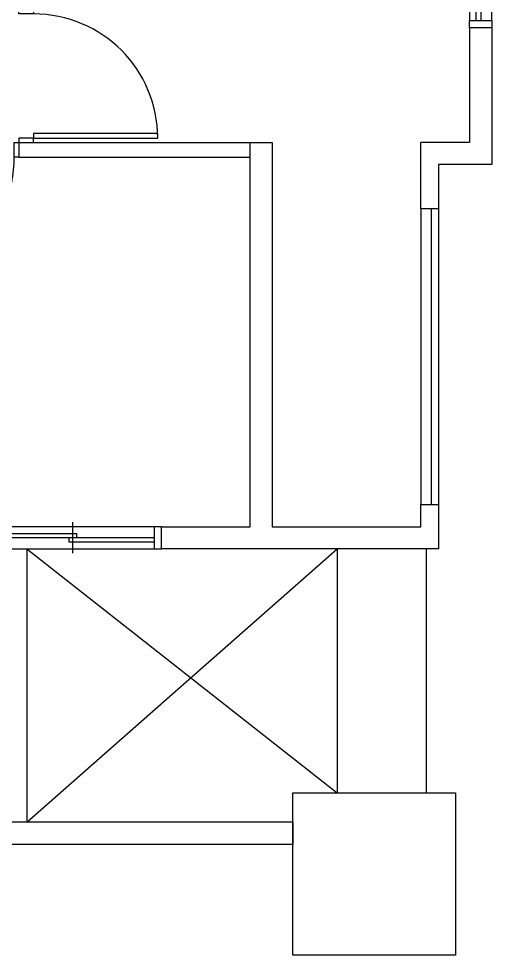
# Model space of a CAD drawing. Extents: x 489590 to 931630, y 16852 to 52972.
# Drawn here: x 506337 to 506660, y 51398 to 52032 of the extents above; entities that cross this region are included whole.
import ezdxf

# ---------------------------------------------------------------- set-up
doc = ezdxf.new("R2010")
doc.units = 0
doc.header["$LTSCALE"] = 50
for name, color, linetype in [('ASP_4', 4, 'Continuous'), ('COL', 1, 'Continuous'), ('L-L', 7, 'Continuous'), ('OPEN', 5, 'Continuous'), ('WALL', 2, 'Continuous'), ('WALL2', 3, 'Continuous'), ('挑空', 9, 'Continuous'), ('開口', 6, 'Continuous')]:
    doc.layers.add(name, color=color, linetype=linetype)

# ---------------------------------------------------------------- blocks, each defined once
blk = doc.blocks.new('$PDS00100RS06Y008C00008C10')
at = {"color": 0, "linetype": 'Continuous'}
for p, q in [((42, 89), (39, 89)), ((39, 89), (39, 5)), ((42, 5), (42, 89)), ((-45, 5), (-42, 5)), ((-42, 5), (-42, -5)), ((39, 5), (42, 5)), ((45, 5), (42, 5)), ((42, 5), (42, -5)), ((-42, -5), (-45, -5)), ((42, -5), (45, -5))]:
    blk.add_line(p, q, dxfattribs=at)
blk.add_arc((42, 5), 84, 90, 180, dxfattribs=at)
blk = doc.blocks.new('$PWS002115O0ASW0DW00008C2')
at = {"color": 0, "linetype": 'Continuous'}
for p, q in [((-70, 7.5), (-65, 7.5)), ((-65, 7.5), (-65, -7.5)), ((65, 7.5), (-65, 7.5)), ((0, -10.5), (0, 10.5)), ((70, 7.5), (65, 7.5)), ((65, 7.5), (65, -7.5)), ((-65, 3), (2.5, 3)), ((65, 0), (-65, 0)), ((-2.5, -3), (-2.5, 0)), ((2.5, 3), (2.5, 0)), ((65, -3), (-2.5, -3)), ((-65, -7.5), (-70, -7.5)), ((-65, -7.5), (65, -7.5)), ((65, -7.5), (70, -7.5))]:
    blk.add_line(p, q, dxfattribs=at)
blk = doc.blocks.new('A$C6CF9505D')
at = {"layer": 'OPEN', "color": 9, "true_color": 0xc7c8ca}
for p, q in [((3, 115), (3, 120)), ((18, 115), (3, 115)), ((3, 115), (3, 5)), ((10.5, 5), (10.5, 115)), ((13.5, 115), (13.5, 57.5)), ((18, 120), (18, 115)), ((18, 5), (18, 115)), ((0, 60), (21, 60)), ((7.5, 5), (7.5, 62.5)), ((7.5, 62.5), (10.5, 62.5)), ((13.5, 57.5), (10.5, 57.5)), ((18, 5), (3, 5)), ((3, 5), (3, 0)), ((18, 0), (18, 5))]:
    blk.add_line(p, q, dxfattribs=at)
blk = doc.blocks.new('A$C05A63BC5')
at = {"layer": 'ASP_4', "color": 9, "true_color": 0xc7c8ca}
for p, q in [((916.5, 525), (916.5, 325)), ((923.5, 525), (923.5, 325)), ((928.5, 525), (928.5, 325))]:
    blk.add_line(p, q, dxfattribs=at)
at = {"layer": 'COL', "color": 9, "true_color": 0xc7c8ca}
blk.add_lwpolyline([(830, 130), (940, 130), (940, 20), (830, 20)], close=True, dxfattribs=at)
at = {"layer": 'WALL', "color": 9, "true_color": 0xc7c8ca}
for p, q in [((964.5, 647.5), (949.5, 647.5)), ((949.5, 647.5), (949.5, 570)), ((964.5, 647.5), (964.5, 555)), ((949.5, 570), (916.5, 570)), ((830, 110), (830, 95))]:
    blk.add_line(p, q, dxfattribs=at)
for points in [[(741, 295), (741, 310), (801, 310), (801, 570), (816, 570), (816, 310), (916.5, 310), (916.5, 325), (928.5, 325), (928.5, 295), (741, 295)], [(964.5, 555), (928.5, 555), (928.5, 525), (916.5, 525), (916.5, 570)], [(830, 110), (110, 110)], [(830, 110), (110, 110)], [(830, 95), (110, 95)], [(830, 95), (110, 95)]]:
    blk.add_lwpolyline(points, dxfattribs=at)
at = {"layer": 'WALL2', "color": 9, "true_color": 0xc7c8ca}
for p, q in [((644.5, 570), (801, 570)), ((644.5, 570), (644.5, 560)), ((644.5, 560), (801, 560))]:
    blk.add_line(p, q, dxfattribs=at)
at = {"layer": '挑空', "color": 9, "true_color": 0xc7c8ca}
for p, q in [((650, 295), (860, 130)), ((650, 110), (860, 295))]:
    blk.add_line(p, q, dxfattribs=at)
at = {"layer": '開口', "color": 9, "true_color": 0xc7c8ca}
for p, q in [((650, 295), (650, 110)), ((860, 295), (860, 130)), ((920, 295), (920, 130))]:
    blk.add_line(p, q, dxfattribs=at)
at = {"layer": 'OPEN', "color": 9, "true_color": 0xc7c8ca}
for name, p, rotation in [('$PWS002115O0ASW0DW00008C2', (957, 717.5), 89.99999999999999), ('$PDS00100RS06Y008C00008C10', (649.5, 615), 270), ('$PDS00100RS06Y008C00008C10', (599.5, 565), 180), ('A$C6CF9505D', (741, 292), 90)]:
    blk.add_blockref(name, p, dxfattribs=dict(at, rotation=rotation))

msp = doc.modelspace()

# ---------------------------------------------------------------- block references
at = {"layer": 'L-L', "lineweight": -3}
msp.add_blockref('A$C05A63BC5', (505692.42, 51378.29, -120958.98), dxfattribs=at)

doc.saveas('drawing.dxf')
